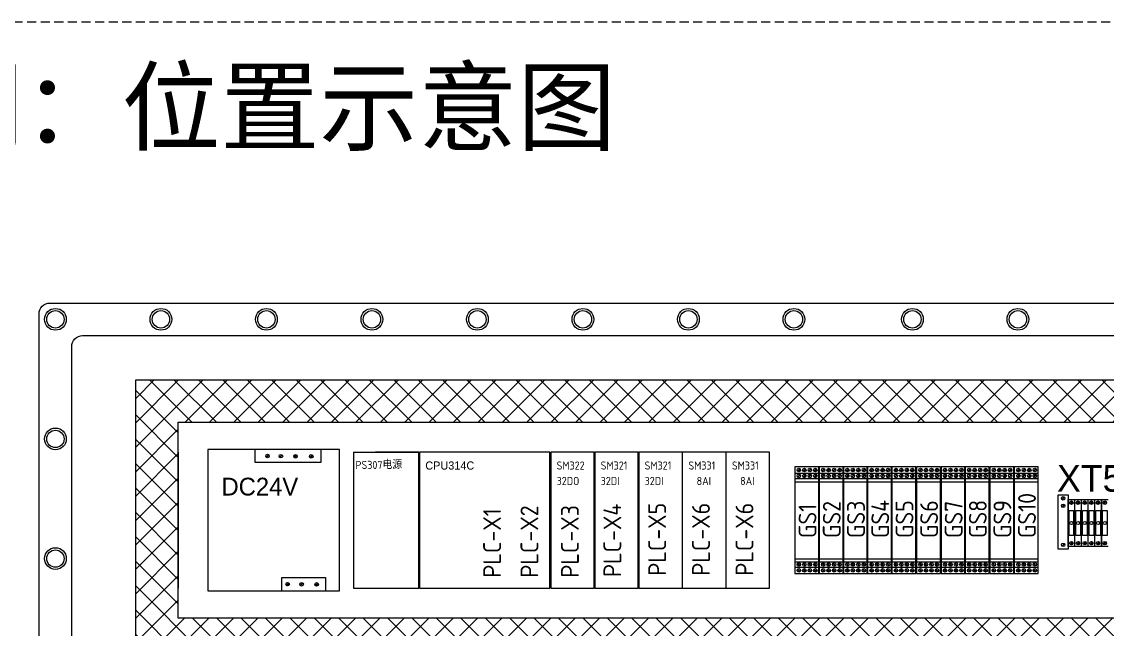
# Model space of a CAD drawing. Header units: millimetres. Extents: x 32626 to 72822, y 60047 to 123188.
# Drawn here: x 44775 to 45374, y 69359 to 69694 of the extents above; entities that cross this region are included whole.
import ezdxf

# ---------------------------------------------------------------- set-up
doc = ezdxf.new("R2010")
doc.units = ezdxf.units.MM
doc.header["$LTSCALE"] = 10
doc.linetypes.add('DASHED', pattern=[0.75, 0.5, -0.25])
doc.layers.get('0').update_dxf_attribs({"lineweight": 18})
doc.layers.add('1轮廓实线层', color=7, linetype='Continuous', lineweight=18)
doc.layers.add('6文字层', color=3, linetype='Continuous', lineweight=18)
doc.styles.add('FS', font='')
doc.styles.get("Standard").update_dxf_attribs({"font": 'isocp.shx', "width": 0.707, "bigfont": 'hztxt.shx'})
doc.styles.add('样式 1', font='SIMYOU.TTF', dxfattribs={"width": 0.75})
doc.styles.get('FS').set_extended_font_data('宋体')

msp = doc.modelspace()

# ---------------------------------------------------------------- hatches: boundary and pattern name
at = {"layer": '1轮廓实线层'}
h = msp.add_hatch(dxfattribs=at)
h.set_pattern_fill('ANSI37', color=256, scale=3, style=0)
h.set_pattern_definition([(45, (13413.753, 2082.644), (-6.7351921, 6.7351921), []), (135, (13413.753, 2082.644), (-6.7351921, -6.7351921), [])])
h.paths.add_polyline_path([(44837.98, 69101.35), (44837.98, 69496.47), (45571.45, 69496.47), (45571.45, 69101.35)])
h.paths.add_polyline_path([(44861.4, 69473.08), (45548.03, 69473.08), (45548.03, 69365.07), (44861.4, 69365.07)], flags=16)
h.paths.add_polyline_path([(44861.38, 69341.07), (45548.05, 69341.07), (45548.05, 69251.07), (44861.38, 69251.07)], flags=16)
h.paths.add_polyline_path([(44861.38, 69227.07), (45548.05, 69227.07), (45548.05, 69125.35), (44861.38, 69125.35)], flags=16)

# ---------------------------------------------------------------- linework, layer by layer
for p, q in [((44790.71, 69538.91), (45618.71, 69538.91)), ((44808.71, 69520.91), (45600.71, 69520.91)), ((44837.98, 69496.47), (45571.45, 69496.47)), ((44837.98, 69101.35), (44837.98, 69496.47)), ((44861.4, 69473.08), (45548.03, 69473.08)), ((44861.4, 69365.07), (44861.4, 69473.08)), ((44861.38, 69456.57), (44861.38, 69381.57)), ((44861.38, 69456.57), (44861.38, 69381.57)), ((44950.42, 69458.07), (44877.82, 69458.07)), ((44877.82, 69458.07), (44877.82, 69380.07)), ((44909.96, 69453.83), (44911.34, 69455.21)), ((44910.08, 69453.71), (44911.46, 69455.09)), ((44917.35, 69453.77), (44918.72, 69455.15)), ((44917.47, 69453.65), (44918.85, 69455.03)), ((44925.37, 69453.71), (44926.75, 69455.09)), ((44925.49, 69453.59), (44926.87, 69454.97)), ((44934.09, 69453.65), (44935.47, 69455.03)), ((44934.21, 69453.53), (44935.59, 69454.91)), ((44950.42, 69380.07), (44950.42, 69458.07)), ((44958.21, 69456.57), (44958.21, 69381.57)), ((44958.21, 69456.57), (44994.21, 69456.57)), ((44994.21, 69456.57), (44970.21, 69456.57)), ((44994.21, 69381.57), (44994.21, 69456.57)), ((45066.49, 69456.57), (44994.49, 69456.57)), ((44994.49, 69456.57), (44994.49, 69381.57)), ((45066.49, 69381.57), (45066.49, 69456.57)), ((45090.94, 69456.57), (45066.94, 69456.57)), ((45066.94, 69456.57), (45066.94, 69381.57)), ((45090.94, 69381.57), (45090.94, 69456.57)), ((45115.27, 69456.57), (45091.27, 69456.57)), ((45091.27, 69456.57), (45091.27, 69381.57)), ((45115.27, 69381.57), (45115.27, 69456.57)), ((45139.49, 69456.57), (45115.49, 69456.57)), ((45115.49, 69456.57), (45115.49, 69381.57)), ((45139.49, 69456.57), (45139.49, 69381.57)), ((45139.66, 69381.57), (45139.66, 69456.57)), ((45163.66, 69456.57), (45139.66, 69456.57)), ((45163.66, 69381.57), (45163.66, 69456.57)), ((45163.66, 69381.57), (45163.66, 69456.57)), ((45187.66, 69456.57), (45163.66, 69456.57)), ((45187.66, 69381.57), (45187.66, 69456.57)), ((44921.07, 69383.16), (44922.45, 69384.54)), ((44921.2, 69383.04), (44922.57, 69384.42)), ((44928.75, 69383.1), (44930.13, 69384.48)), ((44928.87, 69382.98), (44930.25, 69384.36)), ((44937.07, 69383.04), (44938.45, 69384.42)), ((44937.19, 69382.92), (44938.57, 69384.3)), ((44877.82, 69380.07), (44950.42, 69380.07)), ((44958.21, 69381.57), (44994.21, 69381.57)), ((44970.21, 69381.57), (44994.21, 69381.57)), ((44994.49, 69381.57), (45066.49, 69381.57)), ((45066.94, 69381.57), (45090.94, 69381.57)), ((45091.27, 69381.57), (45115.27, 69381.57)), ((45115.49, 69381.57), (45139.49, 69381.57)), ((45139.66, 69381.57), (45163.66, 69381.57)), ((45163.66, 69381.57), (45187.66, 69381.57)), ((45307.45, 69365.07), (44861.38, 69365.07)), ((45548.03, 69365.07), (44861.4, 69365.07))]:
    msp.add_line(p, q, dxfattribs=at)
at = {"layer": '1轮廓实线层', "lineweight": 13}
for p, q in [((45214.84, 69448.47), (45201.64, 69448.47)), ((45201.64, 69448.47), (45201.64, 69389.67)), ((45201.64, 69444.98), (45214.84, 69444.98)), ((45203.12, 69446.12), (45204.5, 69447.5)), ((45203.12, 69442.89), (45204.5, 69444.27)), ((45203.24, 69446), (45204.62, 69447.37)), ((45203.24, 69442.77), (45204.62, 69444.15)), ((45206.14, 69446.12), (45207.52, 69447.5)), ((45206.14, 69442.89), (45207.52, 69444.27)), ((45206.26, 69446), (45207.64, 69447.37)), ((45206.26, 69442.77), (45207.64, 69444.15)), ((45209.16, 69446.12), (45210.54, 69447.5)), ((45209.16, 69442.89), (45210.54, 69444.27)), ((45209.29, 69446), (45210.66, 69447.37)), ((45209.29, 69442.77), (45210.66, 69444.15)), ((45212.19, 69446.12), (45213.57, 69447.5)), ((45212.19, 69442.89), (45213.57, 69444.27)), ((45212.31, 69446), (45213.69, 69447.37)), ((45212.31, 69442.77), (45213.69, 69444.15)), ((45214.84, 69389.67), (45214.84, 69448.47)), ((45228.22, 69448.47), (45215.02, 69448.47)), ((45215.02, 69448.47), (45215.02, 69389.67)), ((45215.02, 69444.98), (45228.22, 69444.98)), ((45216.5, 69446.12), (45217.88, 69447.5)), ((45216.5, 69442.89), (45217.88, 69444.27)), ((45216.62, 69446), (45218, 69447.37)), ((45216.62, 69442.77), (45218, 69444.15)), ((45219.52, 69446.12), (45220.9, 69447.5)), ((45219.52, 69442.89), (45220.9, 69444.27)), ((45219.64, 69446), (45221.02, 69447.37)), ((45219.64, 69442.77), (45221.02, 69444.15)), ((45222.55, 69446.12), (45223.93, 69447.5)), ((45222.55, 69442.89), (45223.93, 69444.27)), ((45222.67, 69446), (45224.05, 69447.37)), ((45222.67, 69442.77), (45224.05, 69444.15)), ((45225.57, 69446.12), (45226.95, 69447.5)), ((45225.57, 69442.89), (45226.95, 69444.27)), ((45225.69, 69446), (45227.07, 69447.37)), ((45225.69, 69442.77), (45227.07, 69444.15)), ((45228.22, 69389.67), (45228.22, 69448.47)), ((45241.6, 69448.47), (45228.4, 69448.47)), ((45228.4, 69448.47), (45228.4, 69389.67)), ((45228.4, 69444.98), (45241.6, 69444.98)), ((45229.88, 69446.12), (45231.26, 69447.5)), ((45229.88, 69442.89), (45231.26, 69444.27)), ((45230, 69446), (45231.38, 69447.37)), ((45230, 69442.77), (45231.38, 69444.15)), ((45232.91, 69446.12), (45234.28, 69447.5)), ((45232.91, 69442.89), (45234.28, 69444.27)), ((45233.03, 69446), (45234.41, 69447.37)), ((45233.03, 69442.77), (45234.41, 69444.15)), ((45235.93, 69446.12), (45237.31, 69447.5)), ((45235.93, 69442.89), (45237.31, 69444.27)), ((45236.05, 69446), (45237.43, 69447.37)), ((45236.05, 69442.77), (45237.43, 69444.15)), ((45238.95, 69446.12), (45240.33, 69447.5)), ((45238.95, 69442.89), (45240.33, 69444.27)), ((45239.07, 69446), (45240.45, 69447.37)), ((45239.07, 69442.77), (45240.45, 69444.15)), ((45241.6, 69389.67), (45241.6, 69448.47)), ((45254.98, 69448.47), (45241.78, 69448.47)), ((45241.78, 69448.47), (45241.78, 69389.67)), ((45241.78, 69444.98), (45254.98, 69444.98)), ((45243.26, 69446.12), (45244.64, 69447.5)), ((45243.26, 69442.89), (45244.64, 69444.27)), ((45243.39, 69446), (45244.76, 69447.37)), ((45243.39, 69442.77), (45244.76, 69444.15)), ((45246.29, 69446.12), (45247.67, 69447.5)), ((45246.29, 69442.89), (45247.67, 69444.27)), ((45246.41, 69446), (45247.79, 69447.37)), ((45246.41, 69442.77), (45247.79, 69444.15)), ((45249.31, 69446.12), (45250.69, 69447.5)), ((45249.31, 69442.89), (45250.69, 69444.27)), ((45249.43, 69446), (45250.81, 69447.37)), ((45249.43, 69442.77), (45250.81, 69444.15)), ((45252.33, 69446.12), (45253.71, 69447.5)), ((45252.33, 69442.89), (45253.71, 69444.27)), ((45252.45, 69446), (45253.83, 69447.37)), ((45252.45, 69442.77), (45253.83, 69444.15)), ((45254.98, 69389.67), (45254.98, 69448.47)), ((45268.36, 69448.47), (45255.16, 69448.47)), ((45255.16, 69448.47), (45255.16, 69389.67)), ((45255.16, 69444.98), (45268.36, 69444.98)), ((45256.65, 69446.12), (45258.02, 69447.5)), ((45256.65, 69442.89), (45258.02, 69444.27)), ((45256.77, 69446), (45258.15, 69447.37)), ((45256.77, 69442.77), (45258.15, 69444.15)), ((45259.67, 69446.12), (45261.05, 69447.5)), ((45259.67, 69442.89), (45261.05, 69444.27)), ((45259.79, 69446), (45261.17, 69447.37)), ((45259.79, 69442.77), (45261.17, 69444.15)), ((45262.69, 69446.12), (45264.07, 69447.5)), ((45262.69, 69442.89), (45264.07, 69444.27)), ((45262.81, 69446), (45264.19, 69447.37)), ((45262.81, 69442.77), (45264.19, 69444.15)), ((45265.71, 69446.12), (45267.09, 69447.5)), ((45265.71, 69442.89), (45267.09, 69444.27)), ((45265.83, 69446), (45267.21, 69447.37)), ((45265.83, 69442.77), (45267.21, 69444.15)), ((45268.36, 69389.67), (45268.36, 69448.47)), ((45281.92, 69448.47), (45268.72, 69448.47)), ((45268.72, 69448.47), (45268.72, 69389.67)), ((45268.72, 69444.98), (45281.92, 69444.98)), ((45270.21, 69446.12), (45271.59, 69447.5)), ((45270.21, 69442.89), (45271.59, 69444.27)), ((45270.33, 69446), (45271.71, 69447.37)), ((45270.33, 69442.77), (45271.71, 69444.15)), ((45273.23, 69446.12), (45274.61, 69447.5)), ((45273.23, 69442.89), (45274.61, 69444.27)), ((45273.35, 69446), (45274.73, 69447.37)), ((45273.35, 69442.77), (45274.73, 69444.15)), ((45276.25, 69446.12), (45277.63, 69447.5)), ((45276.25, 69442.89), (45277.63, 69444.27)), ((45276.37, 69446), (45277.75, 69447.37)), ((45276.37, 69442.77), (45277.75, 69444.15)), ((45279.28, 69446.12), (45280.65, 69447.5)), ((45279.28, 69442.89), (45280.65, 69444.27)), ((45279.4, 69446), (45280.78, 69447.37)), ((45279.4, 69442.77), (45280.78, 69444.15)), ((45281.92, 69389.67), (45281.92, 69448.47)), ((45295.49, 69448.47), (45282.29, 69448.47)), ((45282.29, 69448.47), (45282.29, 69389.67)), ((45282.29, 69444.98), (45295.49, 69444.98)), ((45283.77, 69446.12), (45285.15, 69447.5)), ((45283.77, 69442.89), (45285.15, 69444.27)), ((45283.89, 69446), (45285.27, 69447.37)), ((45283.89, 69442.77), (45285.27, 69444.15)), ((45286.79, 69446.12), (45288.17, 69447.5)), ((45286.79, 69442.89), (45288.17, 69444.27)), ((45286.91, 69446), (45288.29, 69447.37)), ((45286.91, 69442.77), (45288.29, 69444.15)), ((45289.82, 69446.12), (45291.19, 69447.5)), ((45289.82, 69442.89), (45291.19, 69444.27)), ((45289.94, 69446), (45291.32, 69447.37)), ((45289.94, 69442.77), (45291.32, 69444.15)), ((45292.84, 69446.12), (45294.22, 69447.5)), ((45292.84, 69442.89), (45294.22, 69444.27)), ((45292.96, 69446), (45294.34, 69447.37)), ((45292.96, 69442.77), (45294.34, 69444.15)), ((45295.49, 69389.67), (45295.49, 69448.47)), ((45308.79, 69448.47), (45295.59, 69448.47)), ((45295.59, 69448.47), (45295.59, 69389.67)), ((45295.59, 69444.98), (45308.79, 69444.98)), ((45297.08, 69446.12), (45298.46, 69447.5)), ((45297.08, 69442.89), (45298.46, 69444.27)), ((45297.2, 69446), (45298.58, 69447.37)), ((45297.2, 69442.77), (45298.58, 69444.15)), ((45300.1, 69446.12), (45301.48, 69447.5)), ((45300.1, 69442.89), (45301.48, 69444.27)), ((45300.22, 69446), (45301.6, 69447.37)), ((45300.22, 69442.77), (45301.6, 69444.15)), ((45303.12, 69446.12), (45304.5, 69447.5)), ((45303.12, 69442.89), (45304.5, 69444.27)), ((45303.24, 69446), (45304.62, 69447.37)), ((45303.24, 69442.77), (45304.62, 69444.15)), ((45306.14, 69446.12), (45307.52, 69447.5)), ((45306.14, 69442.89), (45307.52, 69444.27)), ((45306.26, 69446), (45307.64, 69447.37)), ((45306.26, 69442.77), (45307.64, 69444.15)), ((45308.79, 69389.67), (45308.79, 69448.47)), ((45322.36, 69448.47), (45309.16, 69448.47)), ((45309.16, 69448.47), (45309.16, 69389.67)), ((45309.16, 69444.98), (45322.36, 69444.98)), ((45310.64, 69446.12), (45312.02, 69447.5)), ((45310.64, 69442.89), (45312.02, 69444.27)), ((45310.76, 69446), (45312.14, 69447.37)), ((45310.76, 69442.77), (45312.14, 69444.15)), ((45313.66, 69446.12), (45315.04, 69447.5)), ((45313.66, 69442.89), (45315.04, 69444.27)), ((45313.78, 69446), (45315.16, 69447.37)), ((45313.78, 69442.77), (45315.16, 69444.15)), ((45316.68, 69446.12), (45318.06, 69447.5)), ((45316.68, 69442.89), (45318.06, 69444.27)), ((45316.81, 69446), (45318.18, 69447.37)), ((45316.81, 69442.77), (45318.18, 69444.15)), ((45319.71, 69446.12), (45321.09, 69447.5)), ((45319.71, 69442.89), (45321.09, 69444.27)), ((45319.83, 69446), (45321.21, 69447.37)), ((45319.83, 69442.77), (45321.21, 69444.15)), ((45322.36, 69389.67), (45322.36, 69448.47)), ((45335.92, 69448.47), (45322.72, 69448.47)), ((45322.72, 69448.47), (45322.72, 69389.67)), ((45322.72, 69444.98), (45335.92, 69444.98)), ((45324.2, 69446.12), (45325.58, 69447.5)), ((45324.2, 69442.89), (45325.58, 69444.27)), ((45324.32, 69446), (45325.7, 69447.37)), ((45324.32, 69442.77), (45325.7, 69444.15)), ((45327.22, 69446.12), (45328.6, 69447.5)), ((45327.22, 69442.89), (45328.6, 69444.27)), ((45327.35, 69446), (45328.72, 69447.37)), ((45327.35, 69442.77), (45328.72, 69444.15)), ((45330.25, 69446.12), (45331.63, 69447.5)), ((45330.25, 69442.89), (45331.63, 69444.27)), ((45330.37, 69446), (45331.75, 69447.37)), ((45330.37, 69442.77), (45331.75, 69444.15)), ((45333.27, 69446.12), (45334.65, 69447.5)), ((45333.27, 69442.89), (45334.65, 69444.27)), ((45333.39, 69446), (45334.77, 69447.37)), ((45333.39, 69442.77), (45334.77, 69444.15)), ((45335.92, 69389.67), (45335.92, 69448.47)), ((45201.64, 69442.01), (45214.84, 69442.01)), ((45201.64, 69440.29), (45214.84, 69440.29)), ((45215.02, 69442.01), (45228.22, 69442.01)), ((45215.02, 69440.29), (45228.22, 69440.29)), ((45228.4, 69442.01), (45241.6, 69442.01)), ((45228.4, 69440.29), (45241.6, 69440.29)), ((45241.78, 69442.01), (45254.98, 69442.01)), ((45241.78, 69440.29), (45254.98, 69440.29)), ((45255.16, 69442.01), (45268.36, 69442.01)), ((45255.16, 69440.29), (45268.36, 69440.29)), ((45268.72, 69442.01), (45281.92, 69442.01)), ((45268.72, 69440.29), (45281.92, 69440.29)), ((45282.29, 69442.01), (45295.49, 69442.01)), ((45282.29, 69440.29), (45295.49, 69440.29)), ((45295.59, 69442.01), (45308.79, 69442.01)), ((45295.59, 69440.29), (45308.79, 69440.29)), ((45309.16, 69442.01), (45322.36, 69442.01)), ((45309.16, 69440.29), (45322.36, 69440.29)), ((45322.72, 69442.01), (45335.92, 69442.01)), ((45322.72, 69440.29), (45335.92, 69440.29)), ((45346.99, 69433.09), (45352.39, 69433.09)), ((45346.99, 69403.09), (45346.99, 69433.09)), ((45348.94, 69430.53), (45350.32, 69431.91)), ((45349.06, 69430.41), (45350.44, 69431.79)), ((45352.39, 69433.09), (45352.39, 69403.09)), ((45348.94, 69426.41), (45350.32, 69427.79)), ((45349.06, 69426.29), (45350.44, 69427.67)), ((45352.39, 69430.45), (45355.99, 69430.45)), ((45352.39, 69404.65), (45352.39, 69430.45)), ((45353.44, 69428.11), (45354.82, 69429.49)), ((45353.56, 69427.99), (45354.94, 69429.37)), ((45355.99, 69430.45), (45355.99, 69404.65)), ((45356.07, 69430.45), (45359.67, 69430.45)), ((45356.07, 69404.65), (45356.07, 69430.45)), ((45357.12, 69428.11), (45358.5, 69429.49)), ((45357.24, 69427.99), (45358.62, 69429.37)), ((45359.67, 69430.45), (45359.67, 69404.65)), ((45359.76, 69430.45), (45363.36, 69430.45)), ((45359.76, 69404.65), (45359.76, 69430.45)), ((45360.81, 69428.11), (45362.19, 69429.49)), ((45360.93, 69427.99), (45362.31, 69429.37)), ((45363.36, 69430.45), (45363.36, 69404.65)), ((45363.44, 69430.45), (45367.04, 69430.45)), ((45363.44, 69404.65), (45363.44, 69430.45)), ((45364.5, 69428.11), (45365.87, 69429.49)), ((45364.62, 69427.99), (45366, 69429.37)), ((45367.04, 69430.45), (45367.04, 69404.65)), ((45367.13, 69430.45), (45370.73, 69430.45)), ((45367.13, 69404.65), (45367.13, 69430.45)), ((45368.18, 69428.11), (45369.56, 69429.49)), ((45368.3, 69427.99), (45369.68, 69429.37)), ((45370.73, 69430.45), (45370.73, 69404.65)), ((45370.82, 69430.45), (45374.42, 69430.45)), ((45370.82, 69404.65), (45370.82, 69430.45)), ((45371.87, 69428.11), (45373.25, 69429.49)), ((45371.99, 69427.99), (45373.37, 69429.37)), ((45353.44, 69405.74), (45354.82, 69407.11)), ((45353.56, 69405.62), (45354.94, 69406.99)), ((45357.12, 69405.74), (45358.5, 69407.11)), ((45357.24, 69405.62), (45358.62, 69406.99)), ((45360.81, 69405.74), (45362.19, 69407.11)), ((45360.93, 69405.62), (45362.31, 69406.99)), ((45364.5, 69405.74), (45365.87, 69407.11)), ((45364.62, 69405.62), (45366, 69406.99)), ((45368.18, 69405.74), (45369.56, 69407.11)), ((45368.3, 69405.62), (45369.68, 69406.99)), ((45371.87, 69405.74), (45373.25, 69407.11)), ((45371.99, 69405.62), (45373.37, 69406.99)), ((45352.39, 69403.09), (45346.99, 69403.09)), ((45348.94, 69404.84), (45350.32, 69406.22)), ((45349.06, 69404.72), (45350.44, 69406.1)), ((45355.99, 69404.65), (45352.39, 69404.65)), ((45359.67, 69404.65), (45356.07, 69404.65)), ((45363.36, 69404.65), (45359.76, 69404.65)), ((45367.04, 69404.65), (45363.44, 69404.65)), ((45370.73, 69404.65), (45367.13, 69404.65)), ((45374.42, 69404.65), (45370.82, 69404.65)), ((45201.64, 69397.85), (45214.84, 69397.85)), ((45201.64, 69396.13), (45214.84, 69396.13)), ((45203.12, 69395.25), (45204.5, 69393.87)), ((45203.24, 69395.37), (45204.62, 69393.99)), ((45206.14, 69395.25), (45207.52, 69393.87)), ((45206.26, 69395.37), (45207.64, 69393.99)), ((45209.16, 69395.25), (45210.54, 69393.87)), ((45209.29, 69395.37), (45210.66, 69393.99)), ((45212.19, 69395.25), (45213.57, 69393.87)), ((45212.31, 69395.37), (45213.69, 69393.99)), ((45215.02, 69397.85), (45228.22, 69397.85)), ((45215.02, 69396.13), (45228.22, 69396.13)), ((45216.5, 69395.25), (45217.88, 69393.87)), ((45216.62, 69395.37), (45218, 69393.99)), ((45219.52, 69395.25), (45220.9, 69393.87)), ((45219.64, 69395.37), (45221.02, 69393.99)), ((45222.55, 69395.25), (45223.93, 69393.87)), ((45222.67, 69395.37), (45224.05, 69393.99)), ((45225.57, 69395.25), (45226.95, 69393.87)), ((45225.69, 69395.37), (45227.07, 69393.99)), ((45228.4, 69397.85), (45241.6, 69397.85)), ((45228.4, 69396.13), (45241.6, 69396.13)), ((45229.88, 69395.25), (45231.26, 69393.87)), ((45230, 69395.37), (45231.38, 69393.99)), ((45232.91, 69395.25), (45234.28, 69393.87)), ((45233.03, 69395.37), (45234.41, 69393.99)), ((45235.93, 69395.25), (45237.31, 69393.87)), ((45236.05, 69395.37), (45237.43, 69393.99)), ((45238.95, 69395.25), (45240.33, 69393.87)), ((45239.07, 69395.37), (45240.45, 69393.99)), ((45241.78, 69397.85), (45254.98, 69397.85)), ((45241.78, 69396.13), (45254.98, 69396.13)), ((45243.26, 69395.25), (45244.64, 69393.87)), ((45243.39, 69395.37), (45244.76, 69393.99)), ((45246.29, 69395.25), (45247.67, 69393.87)), ((45246.41, 69395.37), (45247.79, 69393.99)), ((45249.31, 69395.25), (45250.69, 69393.87)), ((45249.43, 69395.37), (45250.81, 69393.99)), ((45252.33, 69395.25), (45253.71, 69393.87)), ((45252.45, 69395.37), (45253.83, 69393.99)), ((45255.16, 69397.85), (45268.36, 69397.85)), ((45255.16, 69396.13), (45268.36, 69396.13)), ((45256.65, 69395.25), (45258.02, 69393.87)), ((45256.77, 69395.37), (45258.15, 69393.99)), ((45259.67, 69395.25), (45261.05, 69393.87)), ((45259.79, 69395.37), (45261.17, 69393.99)), ((45262.69, 69395.25), (45264.07, 69393.87)), ((45262.81, 69395.37), (45264.19, 69393.99)), ((45265.71, 69395.25), (45267.09, 69393.87)), ((45265.83, 69395.37), (45267.21, 69393.99)), ((45268.72, 69397.85), (45281.92, 69397.85)), ((45268.72, 69396.13), (45281.92, 69396.13)), ((45270.21, 69395.25), (45271.59, 69393.87)), ((45270.33, 69395.37), (45271.71, 69393.99)), ((45273.23, 69395.25), (45274.61, 69393.87)), ((45273.35, 69395.37), (45274.73, 69393.99)), ((45276.25, 69395.25), (45277.63, 69393.87)), ((45276.37, 69395.37), (45277.75, 69393.99)), ((45279.28, 69395.25), (45280.65, 69393.87)), ((45279.4, 69395.37), (45280.78, 69393.99)), ((45282.29, 69397.85), (45295.49, 69397.85)), ((45282.29, 69396.13), (45295.49, 69396.13)), ((45283.77, 69395.25), (45285.15, 69393.87)), ((45283.89, 69395.37), (45285.27, 69393.99)), ((45286.79, 69395.25), (45288.17, 69393.87)), ((45286.91, 69395.37), (45288.29, 69393.99)), ((45289.82, 69395.25), (45291.19, 69393.87)), ((45289.94, 69395.37), (45291.32, 69393.99)), ((45292.84, 69395.25), (45294.22, 69393.87)), ((45292.96, 69395.37), (45294.34, 69393.99)), ((45295.59, 69397.85), (45308.79, 69397.85)), ((45295.59, 69396.13), (45308.79, 69396.13)), ((45297.08, 69395.25), (45298.46, 69393.87)), ((45297.2, 69395.37), (45298.58, 69393.99)), ((45300.1, 69395.25), (45301.48, 69393.87)), ((45300.22, 69395.37), (45301.6, 69393.99)), ((45303.12, 69395.25), (45304.5, 69393.87)), ((45303.24, 69395.37), (45304.62, 69393.99)), ((45306.14, 69395.25), (45307.52, 69393.87)), ((45306.26, 69395.37), (45307.64, 69393.99)), ((45309.16, 69397.85), (45322.36, 69397.85)), ((45309.16, 69396.13), (45322.36, 69396.13)), ((45310.64, 69395.25), (45312.02, 69393.87)), ((45310.76, 69395.37), (45312.14, 69393.99)), ((45313.66, 69395.25), (45315.04, 69393.87)), ((45313.78, 69395.37), (45315.16, 69393.99)), ((45316.68, 69395.25), (45318.06, 69393.87)), ((45316.81, 69395.37), (45318.18, 69393.99)), ((45319.71, 69395.25), (45321.09, 69393.87)), ((45319.83, 69395.37), (45321.21, 69393.99)), ((45322.72, 69397.85), (45335.92, 69397.85)), ((45322.72, 69396.13), (45335.92, 69396.13)), ((45324.2, 69395.25), (45325.58, 69393.87)), ((45324.32, 69395.37), (45325.7, 69393.99)), ((45327.22, 69395.25), (45328.6, 69393.87)), ((45327.35, 69395.37), (45328.72, 69393.99)), ((45330.25, 69395.25), (45331.63, 69393.87)), ((45330.37, 69395.37), (45331.75, 69393.99)), ((45333.27, 69395.25), (45334.65, 69393.87)), ((45333.39, 69395.37), (45334.77, 69393.99)), ((45201.64, 69393.16), (45214.84, 69393.16)), ((45201.64, 69389.67), (45214.84, 69389.67)), ((45203.12, 69392.02), (45204.5, 69390.65)), ((45203.24, 69392.15), (45204.62, 69390.77)), ((45206.14, 69392.02), (45207.52, 69390.65)), ((45206.26, 69392.15), (45207.64, 69390.77)), ((45209.16, 69392.02), (45210.54, 69390.65)), ((45209.29, 69392.15), (45210.66, 69390.77)), ((45212.19, 69392.02), (45213.57, 69390.65)), ((45212.31, 69392.15), (45213.69, 69390.77)), ((45215.02, 69393.16), (45228.22, 69393.16)), ((45215.02, 69389.67), (45228.22, 69389.67)), ((45216.5, 69392.02), (45217.88, 69390.65)), ((45216.62, 69392.15), (45218, 69390.77)), ((45219.52, 69392.02), (45220.9, 69390.65)), ((45219.64, 69392.15), (45221.02, 69390.77)), ((45222.55, 69392.02), (45223.93, 69390.65)), ((45222.67, 69392.15), (45224.05, 69390.77)), ((45225.57, 69392.02), (45226.95, 69390.65)), ((45225.69, 69392.15), (45227.07, 69390.77)), ((45228.4, 69393.16), (45241.6, 69393.16)), ((45228.4, 69389.67), (45241.6, 69389.67)), ((45229.88, 69392.02), (45231.26, 69390.65)), ((45230, 69392.15), (45231.38, 69390.77)), ((45232.91, 69392.02), (45234.28, 69390.65)), ((45233.03, 69392.15), (45234.41, 69390.77)), ((45235.93, 69392.02), (45237.31, 69390.65)), ((45236.05, 69392.15), (45237.43, 69390.77)), ((45238.95, 69392.02), (45240.33, 69390.65)), ((45239.07, 69392.15), (45240.45, 69390.77)), ((45241.78, 69393.16), (45254.98, 69393.16)), ((45241.78, 69389.67), (45254.98, 69389.67)), ((45243.26, 69392.02), (45244.64, 69390.65)), ((45243.39, 69392.15), (45244.76, 69390.77)), ((45246.29, 69392.02), (45247.67, 69390.65)), ((45246.41, 69392.15), (45247.79, 69390.77)), ((45249.31, 69392.02), (45250.69, 69390.65)), ((45249.43, 69392.15), (45250.81, 69390.77)), ((45252.33, 69392.02), (45253.71, 69390.65)), ((45252.45, 69392.15), (45253.83, 69390.77)), ((45255.16, 69393.16), (45268.36, 69393.16)), ((45255.16, 69389.67), (45268.36, 69389.67)), ((45256.65, 69392.02), (45258.02, 69390.65)), ((45256.77, 69392.15), (45258.15, 69390.77)), ((45259.67, 69392.02), (45261.05, 69390.65)), ((45259.79, 69392.15), (45261.17, 69390.77)), ((45262.69, 69392.02), (45264.07, 69390.65)), ((45262.81, 69392.15), (45264.19, 69390.77)), ((45265.71, 69392.02), (45267.09, 69390.65)), ((45265.83, 69392.15), (45267.21, 69390.77)), ((45268.72, 69393.16), (45281.92, 69393.16)), ((45268.72, 69389.67), (45281.92, 69389.67)), ((45270.21, 69392.02), (45271.59, 69390.65)), ((45270.33, 69392.15), (45271.71, 69390.77)), ((45273.23, 69392.02), (45274.61, 69390.65)), ((45273.35, 69392.15), (45274.73, 69390.77)), ((45276.25, 69392.02), (45277.63, 69390.65)), ((45276.37, 69392.15), (45277.75, 69390.77)), ((45279.28, 69392.02), (45280.65, 69390.65)), ((45279.4, 69392.15), (45280.78, 69390.77)), ((45282.29, 69393.16), (45295.49, 69393.16)), ((45282.29, 69389.67), (45295.49, 69389.67)), ((45283.77, 69392.02), (45285.15, 69390.65)), ((45283.89, 69392.15), (45285.27, 69390.77)), ((45286.79, 69392.02), (45288.17, 69390.65)), ((45286.91, 69392.15), (45288.29, 69390.77)), ((45289.82, 69392.02), (45291.19, 69390.65)), ((45289.94, 69392.15), (45291.32, 69390.77)), ((45292.84, 69392.02), (45294.22, 69390.65)), ((45292.96, 69392.15), (45294.34, 69390.77)), ((45295.59, 69393.16), (45308.79, 69393.16)), ((45295.59, 69389.67), (45308.79, 69389.67)), ((45297.08, 69392.02), (45298.46, 69390.65)), ((45297.2, 69392.15), (45298.58, 69390.77)), ((45300.1, 69392.02), (45301.48, 69390.65)), ((45300.22, 69392.15), (45301.6, 69390.77)), ((45303.12, 69392.02), (45304.5, 69390.65)), ((45303.24, 69392.15), (45304.62, 69390.77)), ((45306.14, 69392.02), (45307.52, 69390.65)), ((45306.26, 69392.15), (45307.64, 69390.77)), ((45309.16, 69393.16), (45322.36, 69393.16)), ((45309.16, 69389.67), (45322.36, 69389.67)), ((45310.64, 69392.02), (45312.02, 69390.65)), ((45310.76, 69392.15), (45312.14, 69390.77)), ((45313.66, 69392.02), (45315.04, 69390.65)), ((45313.78, 69392.15), (45315.16, 69390.77)), ((45316.68, 69392.02), (45318.06, 69390.65)), ((45316.81, 69392.15), (45318.18, 69390.77)), ((45319.71, 69392.02), (45321.09, 69390.65)), ((45319.83, 69392.15), (45321.21, 69390.77)), ((45322.72, 69393.16), (45335.92, 69393.16)), ((45322.72, 69389.67), (45335.92, 69389.67)), ((45324.2, 69392.02), (45325.58, 69390.65)), ((45324.32, 69392.15), (45325.7, 69390.77)), ((45327.22, 69392.02), (45328.6, 69390.65)), ((45327.35, 69392.15), (45328.72, 69390.77)), ((45330.25, 69392.02), (45331.63, 69390.65)), ((45330.37, 69392.15), (45331.75, 69390.77)), ((45333.27, 69392.02), (45334.65, 69390.65)), ((45333.39, 69392.15), (45334.77, 69390.77))]:
    msp.add_line(p, q, dxfattribs=at)
at = {"layer": '1轮廓实线层', "linetype": 'DASHED'}
msp.add_lwpolyline([(44613.09, 69694.14), (45736.22, 69694.14), (45736.22, 68654.76), (44613.09, 68654.76)], close=True, dxfattribs=at)
at = {"layer": '1轮廓实线层'}
for points in [[(45618.71, 69058.91), (44790.71, 69058.91, -0.414214), (44784.71, 69064.91), (44784.71, 69532.91, -0.414214), (44790.71, 69538.91)], [(44808.71, 69076.91, -0.414214), (44802.71, 69082.91), (44802.71, 69514.91, -0.414214), (44808.71, 69520.91)]]:
    msp.add_lwpolyline(points, format="xyb", dxfattribs=at)
for points in [[(44940.12, 69458.07), (44940.12, 69450.85), (44903.95, 69450.85), (44903.95, 69458.07)], [(44918.55, 69380.07), (44918.55, 69387.52), (44942.71, 69387.52), (44942.71, 69380.07)]]:
    msp.add_lwpolyline(points, dxfattribs=at)
at = {"layer": '1轮廓实线层', "lineweight": 13}
for points in [[(45353.01, 69424.35), (45355.46, 69424.35), (45355.46, 69410.7), (45353.01, 69410.7)], [(45356.69, 69424.35), (45359.14, 69424.35), (45359.14, 69410.7), (45356.69, 69410.7)], [(45360.38, 69424.35), (45362.83, 69424.35), (45362.83, 69410.7), (45360.38, 69410.7)], [(45364.07, 69424.35), (45366.51, 69424.35), (45366.51, 69410.7), (45364.07, 69410.7)], [(45367.75, 69424.35), (45370.2, 69424.35), (45370.2, 69410.7), (45367.75, 69410.7)], [(45371.44, 69424.35), (45373.89, 69424.35), (45373.89, 69410.7), (45371.44, 69410.7)]]:
    msp.add_lwpolyline(points, close=True, dxfattribs=at)
at = {"layer": '1轮廓实线层'}
for centre, radius in [((44793.71, 69529.91), 6), ((44793.71, 69529.91), 4.8), ((44851.91, 69529.91), 6), ((44851.91, 69529.91), 4.8), ((44910.11, 69529.91), 6), ((44910.11, 69529.91), 4.8), ((44968.31, 69529.91), 6), ((44968.31, 69529.91), 4.8), ((45026.51, 69529.91), 6), ((45026.51, 69529.91), 4.8), ((45084.71, 69529.91), 6), ((45084.71, 69529.91), 4.8), ((45142.91, 69529.91), 6), ((45142.91, 69529.91), 4.8), ((45201.11, 69529.91), 6), ((45201.11, 69529.91), 4.8), ((45266.51, 69529.91), 6), ((45266.51, 69529.91), 4.8), ((45324.71, 69529.91), 6), ((45324.71, 69529.91), 4.8), ((44793.71, 69463.91), 6), ((44793.71, 69463.91), 4.8), ((44910.71, 69454.46), 0.975), ((44918.1, 69454.4), 0.975), ((44926.12, 69454.34), 0.975), ((44934.84, 69454.28), 0.975), ((44793.71, 69397.91), 6), ((44793.71, 69397.91), 4.8), ((44921.82, 69383.79), 0.975), ((44929.5, 69383.73), 0.975), ((44937.82, 69383.67), 0.975)]:
    msp.add_circle(centre, radius, dxfattribs=at)
at = {"layer": '1轮廓实线层', "lineweight": 13}
for centre, radius in [((45203.87, 69446.75), 0.975), ((45203.87, 69443.52), 0.975), ((45206.89, 69446.75), 0.975), ((45206.89, 69443.52), 0.975), ((45209.91, 69446.75), 0.975), ((45209.91, 69443.52), 0.975), ((45212.94, 69446.75), 0.975), ((45212.94, 69443.52), 0.975), ((45217.25, 69446.75), 0.975), ((45217.25, 69443.52), 0.975), ((45220.27, 69446.75), 0.975), ((45220.27, 69443.52), 0.975), ((45223.3, 69446.75), 0.975), ((45223.3, 69443.52), 0.975), ((45226.32, 69446.75), 0.975), ((45226.32, 69443.52), 0.975), ((45230.63, 69446.75), 0.975), ((45230.63, 69443.52), 0.975), ((45233.65, 69446.75), 0.975), ((45233.65, 69443.52), 0.975), ((45236.68, 69446.75), 0.975), ((45236.68, 69443.52), 0.975), ((45239.7, 69446.75), 0.975), ((45239.7, 69443.52), 0.975), ((45244.01, 69446.75), 0.975), ((45244.01, 69443.52), 0.975), ((45247.04, 69446.75), 0.975), ((45247.04, 69443.52), 0.975), ((45250.06, 69446.75), 0.975), ((45250.06, 69443.52), 0.975), ((45253.08, 69446.75), 0.975), ((45253.08, 69443.52), 0.975), ((45257.4, 69446.75), 0.975), ((45257.4, 69443.52), 0.975), ((45260.42, 69446.75), 0.975), ((45260.42, 69443.52), 0.975), ((45263.44, 69446.75), 0.975), ((45263.44, 69443.52), 0.975), ((45266.46, 69446.75), 0.975), ((45266.46, 69443.52), 0.975), ((45270.96, 69446.75), 0.975), ((45270.96, 69443.52), 0.975), ((45273.98, 69446.75), 0.975), ((45273.98, 69443.52), 0.975), ((45277, 69446.75), 0.975), ((45277, 69443.52), 0.975), ((45280.03, 69446.75), 0.975), ((45280.03, 69443.52), 0.975), ((45284.52, 69446.75), 0.975), ((45284.52, 69443.52), 0.975), ((45287.54, 69446.75), 0.975), ((45287.54, 69443.52), 0.975), ((45290.57, 69446.75), 0.975), ((45290.57, 69443.52), 0.975), ((45293.59, 69446.75), 0.975), ((45293.59, 69443.52), 0.975), ((45297.83, 69446.75), 0.975), ((45297.83, 69443.52), 0.975), ((45300.85, 69446.75), 0.975), ((45300.85, 69443.52), 0.975), ((45303.87, 69446.75), 0.975), ((45303.87, 69443.52), 0.975), ((45306.89, 69446.75), 0.975), ((45306.89, 69443.52), 0.975), ((45311.39, 69446.75), 0.975), ((45311.39, 69443.52), 0.975), ((45314.41, 69446.75), 0.975), ((45314.41, 69443.52), 0.975), ((45317.43, 69446.75), 0.975), ((45317.43, 69443.52), 0.975), ((45320.46, 69446.75), 0.975), ((45320.46, 69443.52), 0.975), ((45324.95, 69446.75), 0.975), ((45324.95, 69443.52), 0.975), ((45327.97, 69446.75), 0.975), ((45327.97, 69443.52), 0.975), ((45331, 69446.75), 0.975), ((45331, 69443.52), 0.975), ((45334.02, 69446.75), 0.975), ((45334.02, 69443.52), 0.975), ((45349.69, 69431.16), 0.975), ((45349.69, 69427.04), 0.975), ((45354.19, 69428.74), 0.975), ((45357.87, 69428.74), 0.975), ((45361.56, 69428.74), 0.975), ((45365.24, 69428.74), 0.975), ((45368.93, 69428.74), 0.975), ((45372.62, 69428.74), 0.975), ((45354.19, 69417.55), 0.881), ((45357.87, 69417.55), 0.881), ((45361.56, 69417.55), 0.881), ((45365.24, 69417.55), 0.881), ((45368.93, 69417.55), 0.881), ((45372.62, 69417.55), 0.881), ((45354.19, 69406.37), 0.975), ((45357.87, 69406.37), 0.975), ((45361.56, 69406.37), 0.975), ((45365.24, 69406.37), 0.975), ((45368.93, 69406.37), 0.975), ((45372.62, 69406.37), 0.975), ((45349.69, 69405.47), 0.975), ((45203.87, 69394.62), 0.975), ((45206.89, 69394.62), 0.975), ((45209.91, 69394.62), 0.975), ((45212.94, 69394.62), 0.975), ((45217.25, 69394.62), 0.975), ((45220.27, 69394.62), 0.975), ((45223.3, 69394.62), 0.975), ((45226.32, 69394.62), 0.975), ((45230.63, 69394.62), 0.975), ((45233.65, 69394.62), 0.975), ((45236.68, 69394.62), 0.975), ((45239.7, 69394.62), 0.975), ((45244.01, 69394.62), 0.975), ((45247.04, 69394.62), 0.975), ((45250.06, 69394.62), 0.975), ((45253.08, 69394.62), 0.975), ((45257.4, 69394.62), 0.975), ((45260.42, 69394.62), 0.975), ((45263.44, 69394.62), 0.975), ((45266.46, 69394.62), 0.975), ((45270.96, 69394.62), 0.975), ((45273.98, 69394.62), 0.975), ((45277, 69394.62), 0.975), ((45280.03, 69394.62), 0.975), ((45284.52, 69394.62), 0.975), ((45287.54, 69394.62), 0.975), ((45290.57, 69394.62), 0.975), ((45293.59, 69394.62), 0.975), ((45297.83, 69394.62), 0.975), ((45300.85, 69394.62), 0.975), ((45303.87, 69394.62), 0.975), ((45306.89, 69394.62), 0.975), ((45311.39, 69394.62), 0.975), ((45314.41, 69394.62), 0.975), ((45317.43, 69394.62), 0.975), ((45320.46, 69394.62), 0.975), ((45324.95, 69394.62), 0.975), ((45327.97, 69394.62), 0.975), ((45331, 69394.62), 0.975), ((45334.02, 69394.62), 0.975), ((45203.87, 69391.39), 0.975), ((45206.89, 69391.39), 0.975), ((45209.91, 69391.39), 0.975), ((45212.94, 69391.39), 0.975), ((45217.25, 69391.39), 0.975), ((45220.27, 69391.39), 0.975), ((45223.3, 69391.39), 0.975), ((45226.32, 69391.39), 0.975), ((45230.63, 69391.39), 0.975), ((45233.65, 69391.39), 0.975), ((45236.68, 69391.39), 0.975), ((45239.7, 69391.39), 0.975), ((45244.01, 69391.39), 0.975), ((45247.04, 69391.39), 0.975), ((45250.06, 69391.39), 0.975), ((45253.08, 69391.39), 0.975), ((45257.4, 69391.39), 0.975), ((45260.42, 69391.39), 0.975), ((45263.44, 69391.39), 0.975), ((45266.46, 69391.39), 0.975), ((45270.96, 69391.39), 0.975), ((45273.98, 69391.39), 0.975), ((45277, 69391.39), 0.975), ((45280.03, 69391.39), 0.975), ((45284.52, 69391.39), 0.975), ((45287.54, 69391.39), 0.975), ((45290.57, 69391.39), 0.975), ((45293.59, 69391.39), 0.975), ((45297.83, 69391.39), 0.975), ((45300.85, 69391.39), 0.975), ((45303.87, 69391.39), 0.975), ((45306.89, 69391.39), 0.975), ((45311.39, 69391.39), 0.975), ((45314.41, 69391.39), 0.975), ((45317.43, 69391.39), 0.975), ((45320.46, 69391.39), 0.975), ((45324.95, 69391.39), 0.975), ((45327.97, 69391.39), 0.975), ((45331, 69391.39), 0.975), ((45334.02, 69391.39), 0.975)]:
    msp.add_circle(centre, radius, dxfattribs=at)

# ---------------------------------------------------------------- texts
at = {"color": 3, "style": 'FS'}
msp.add_text('说明：位置示意图', height=40, dxfattribs=at).set_placement((44666.55, 69627.15))
at = {"layer": '1轮廓实线层'}
for s, p in [('PS307电源', (44959.21, 69447.34)), ('SM322', (45070.2, 69447)), ('SM321', (45094.52, 69447)), ('SM321', (45118.75, 69447)), ('SM331', (45142.92, 69447)), ('SM331', (45166.92, 69447)), ('32DO', (45070.2, 69438.46)), ('32DI', (45094.52, 69438.46)), ('32DI', (45118.75, 69438.46)), ('8AI', (45147.44, 69438.46)), ('8AI', (45171.44, 69438.46))]:
    msp.add_text(s, height=4.493, dxfattribs=at).set_placement(p)
at = {"layer": '1轮廓实线层', "style": '样式 1'}
msp.add_text('CPU314C', height=4.493, dxfattribs=at).set_placement((44997.75, 69447))
at = {"layer": '6文字层', "style": '样式 1'}
for s, height, p in [('XT5-10', 14.725, (45346.25, 69434.83)), ('DC24V', 9.817, (44885.33, 69432.7))]:
    msp.add_text(s, height=height, dxfattribs=at).set_placement(p)
at = {"layer": '6文字层'}
for s, p in [('GS10', (45334.62, 69409.22)), ('PLC-X2', (45060.11, 69387.32)), ('PLC-X3', (45082.47, 69387.32)), ('PLC-X4', (45105.86, 69387.68)), ('PLC-X5', (45130.59, 69388.4)), ('PLC-X6', (45154.76, 69388.4)), ('PLC-X6', (45178.76, 69388.4)), ('GS1', (45213.54, 69409.22)), ('GS2', (45226.92, 69409.22)), ('GS3', (45240.3, 69409.22)), ('GS4', (45253.68, 69409.22)), ('GS5', (45267.06, 69409.22)), ('GS6', (45280.63, 69409.22)), ('GS7', (45294.19, 69409.22)), ('GS8', (45307.49, 69409.22)), ('GS9', (45321.06, 69409.22)), ('PLC-X1', (45039.52, 69387.32))]:
    msp.add_text(s, height=9.817, rotation=90, dxfattribs=at).set_placement(p)

doc.saveas('drawing.dxf')
